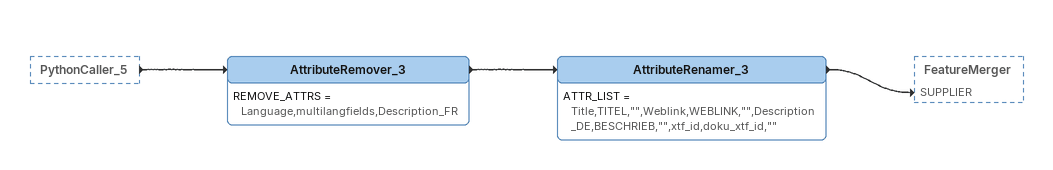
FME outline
PythonCaller_5 [outside]
    -> AttributeRemover_3
AttributeRemover_3
    REMOVE_ATTRS = Language,multilangfields,Description_FR
    -> AttributeRenamer_3
AttributeRenamer_3
    ATTR_LIST = Title,TITEL,"",Weblink,WEBLINK,"",Description_DE,BESCHRIEB,"",xtf_id,doku_xtf_id,""
    -> FeatureMerger [SUPPLIER]
